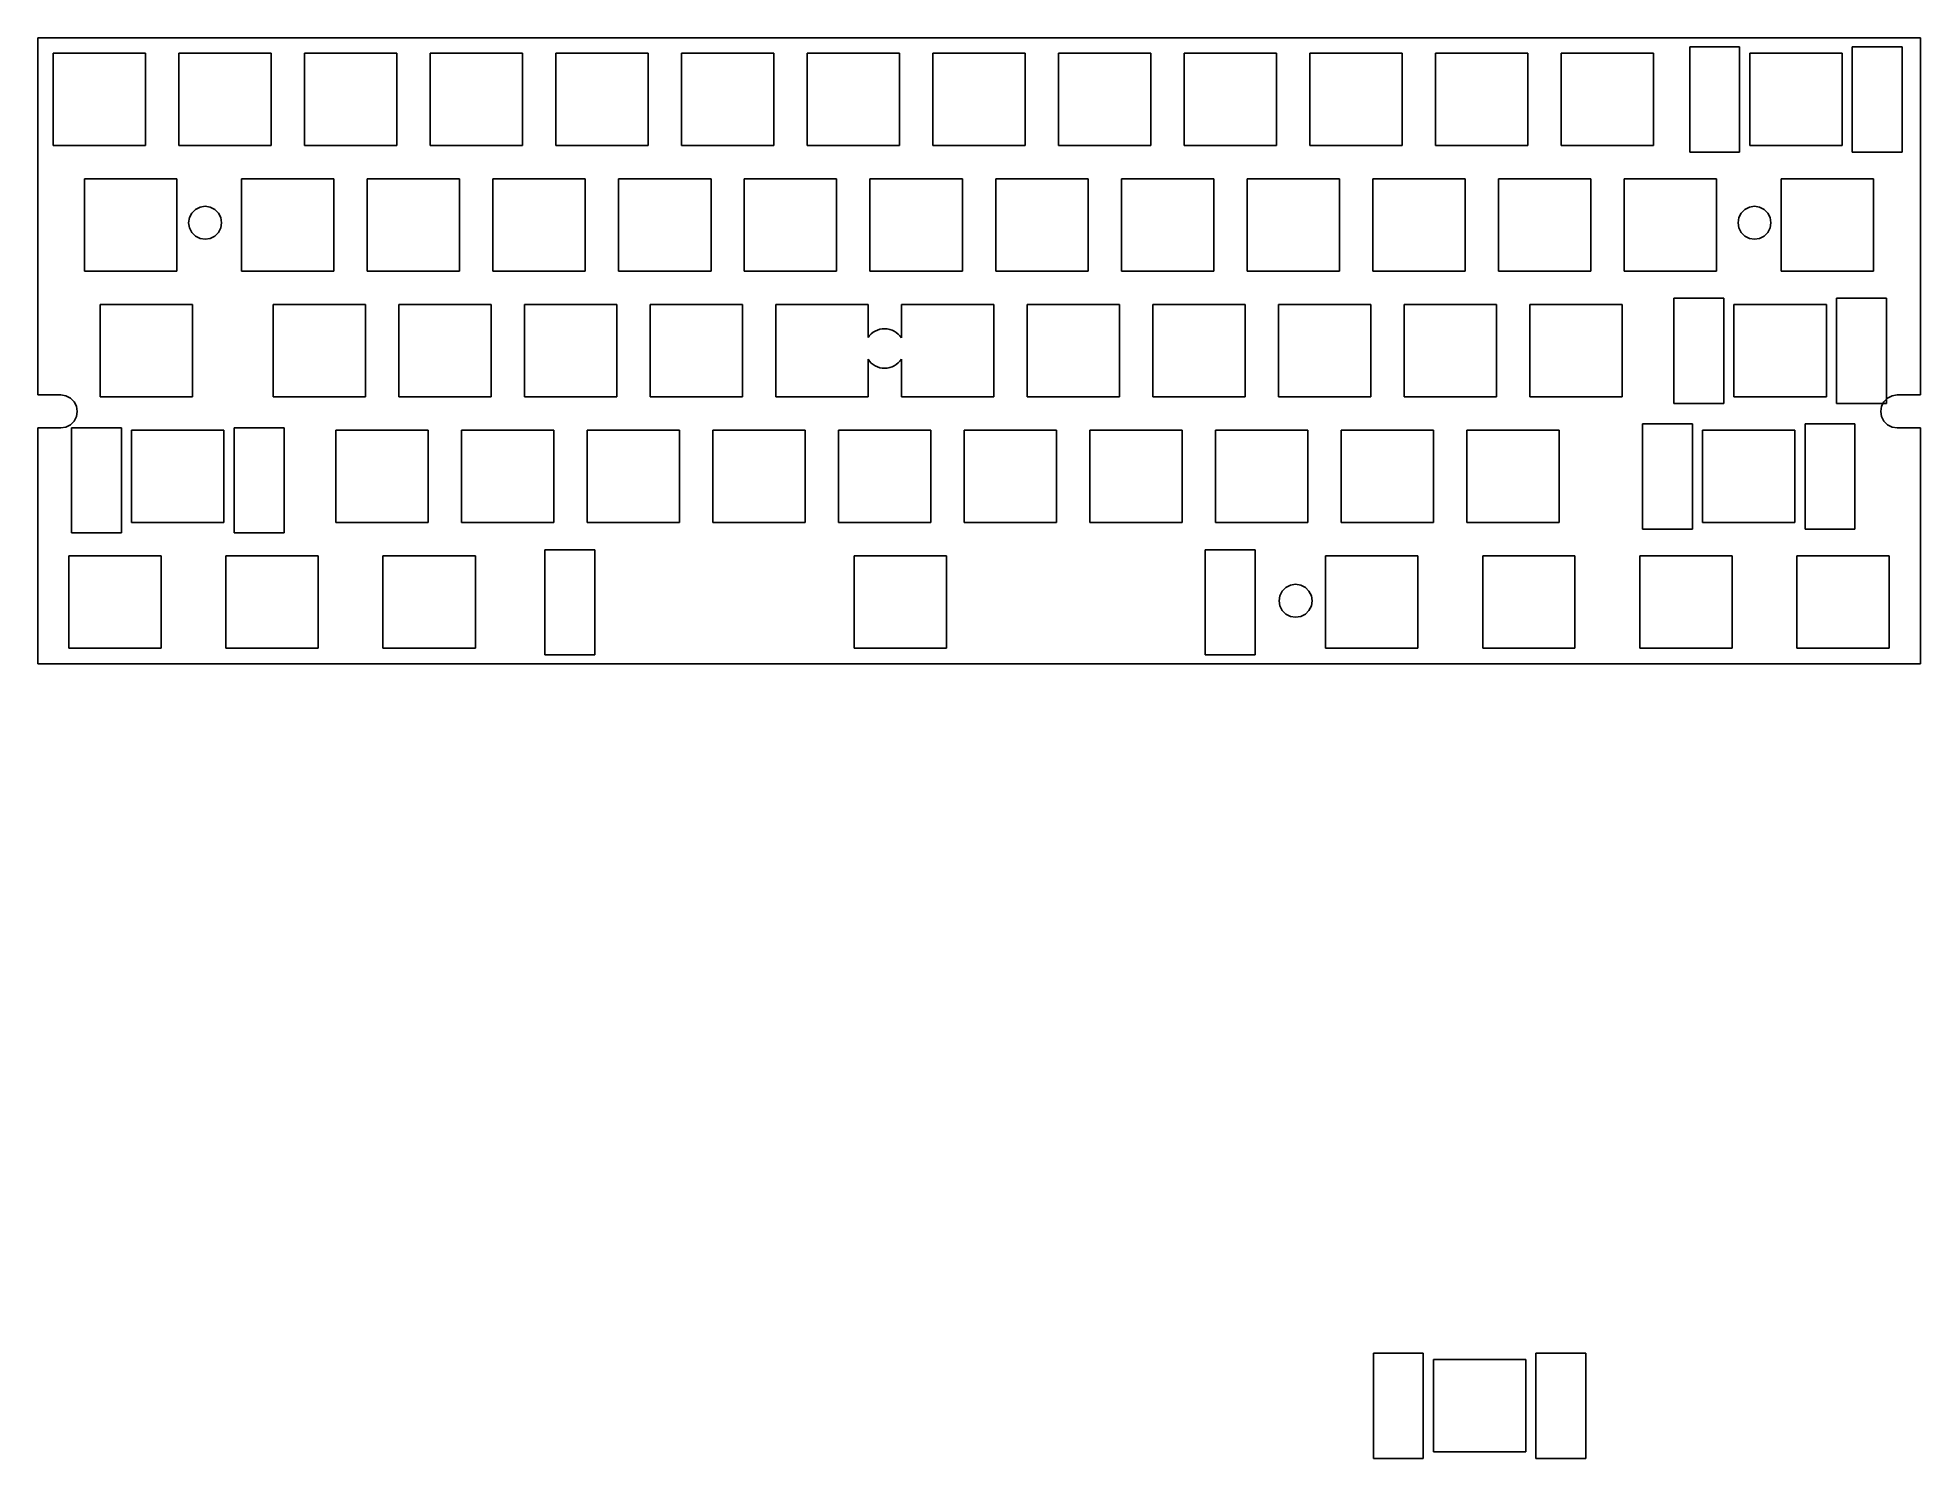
# Model space of a CAD drawing. Extents: x 0 to 285, y -120 to 95.
import ezdxf

# ---------------------------------------------------------------- set-up
doc = ezdxf.new("R2010")
doc.units = 0
doc.header["$MEASUREMENT"] = 0

msp = doc.modelspace()

# ---------------------------------------------------------------- linework, layer by layer
at = {"color": 0}
for p, q in [((0.1, 40.99), (0.1, 95.15)), ((0.1, 95.15), (285.47, 95.15)), ((285.47, 95.15), (285.47, 40.99)), ((2.43, 92.79), (16.43, 92.79)), ((2.43, 78.79), (2.43, 92.79)), ((16.43, 92.79), (16.43, 78.79)), ((21.48, 92.79), (35.48, 92.79)), ((21.48, 78.79), (21.48, 92.79)), ((35.48, 92.79), (35.48, 78.79)), ((40.53, 92.79), (54.53, 92.79)), ((40.53, 78.79), (40.53, 92.79)), ((54.53, 92.79), (54.53, 78.79)), ((59.58, 92.79), (73.58, 92.79)), ((59.58, 78.79), (59.58, 92.79)), ((73.58, 92.79), (73.58, 78.79)), ((78.63, 92.79), (92.63, 92.79)), ((78.63, 78.79), (78.63, 92.79)), ((92.63, 92.79), (92.63, 78.79)), ((97.68, 92.79), (111.68, 92.79)), ((97.68, 78.79), (97.68, 92.79)), ((111.68, 92.79), (111.68, 78.79)), ((116.73, 92.79), (130.73, 92.79)), ((116.73, 78.79), (116.73, 92.79)), ((130.73, 92.79), (130.73, 78.79)), ((135.78, 92.79), (149.78, 92.79)), ((135.78, 78.79), (135.78, 92.79)), ((149.78, 92.79), (149.78, 78.79)), ((154.83, 92.79), (168.83, 92.79)), ((154.83, 78.79), (154.83, 92.79)), ((168.83, 92.79), (168.83, 78.79)), ((173.88, 92.79), (187.88, 92.79)), ((173.88, 78.79), (173.88, 92.79)), ((187.88, 92.79), (187.88, 78.79)), ((192.93, 92.79), (206.93, 92.79)), ((192.93, 78.79), (192.93, 92.79)), ((206.93, 92.79), (206.93, 78.79)), ((211.98, 92.79), (225.98, 92.79)), ((211.98, 78.79), (211.98, 92.79)), ((225.98, 92.79), (225.98, 78.79)), ((231.03, 92.79), (245.03, 92.79)), ((231.03, 78.79), (231.03, 92.79)), ((245.03, 92.79), (245.03, 78.79)), ((250.51, 93.76), (250.51, 77.82)), ((250.51, 93.76), (258.08, 93.76)), ((258.08, 77.82), (258.08, 93.76)), ((273.61, 92.79), (259.61, 92.79)), ((259.61, 92.79), (259.61, 78.79)), ((273.61, 78.79), (273.61, 92.79)), ((275.13, 77.82), (275.13, 93.76)), ((282.71, 93.76), (275.13, 93.76)), ((282.71, 93.76), (282.71, 77.82)), ((16.43, 78.79), (2.43, 78.79)), ((35.48, 78.79), (21.48, 78.79)), ((54.53, 78.79), (40.53, 78.79)), ((73.58, 78.79), (59.58, 78.79)), ((92.63, 78.79), (78.63, 78.79)), ((111.68, 78.79), (97.68, 78.79)), ((130.73, 78.79), (116.73, 78.79)), ((149.78, 78.79), (135.78, 78.79)), ((168.83, 78.79), (154.83, 78.79)), ((187.88, 78.79), (173.88, 78.79)), ((206.93, 78.79), (192.93, 78.79)), ((225.98, 78.79), (211.98, 78.79)), ((245.03, 78.79), (231.03, 78.79)), ((250.51, 77.82), (258.08, 77.82)), ((259.61, 78.79), (273.61, 78.79)), ((282.71, 77.82), (275.13, 77.82)), ((7.19, 73.74), (21.19, 73.74)), ((7.19, 59.74), (7.19, 73.74)), ((21.19, 73.74), (21.19, 59.74)), ((31.01, 73.74), (45.01, 73.74)), ((31.01, 59.74), (31.01, 73.74)), ((45.01, 73.74), (45.01, 59.74)), ((50.06, 73.74), (64.06, 73.74)), ((50.06, 59.74), (50.06, 73.74)), ((64.06, 73.74), (64.06, 59.74)), ((69.11, 73.74), (83.11, 73.74)), ((69.11, 59.74), (69.11, 73.74)), ((83.11, 73.74), (83.11, 59.74)), ((88.16, 73.74), (102.16, 73.74)), ((88.16, 59.74), (88.16, 73.74)), ((102.16, 73.74), (102.16, 59.74)), ((107.21, 73.74), (121.2, 73.74)), ((107.21, 59.74), (107.21, 73.74)), ((121.2, 73.74), (121.2, 59.74)), ((126.26, 73.74), (140.26, 73.74)), ((126.26, 59.74), (126.26, 73.74)), ((140.26, 73.74), (140.26, 59.74)), ((145.31, 73.74), (159.31, 73.74)), ((145.31, 59.74), (145.31, 73.74)), ((159.31, 73.74), (159.31, 59.74)), ((164.36, 73.74), (178.36, 73.74)), ((164.36, 59.74), (164.36, 73.74)), ((178.36, 73.74), (178.36, 59.74)), ((183.41, 73.74), (197.41, 73.74)), ((183.41, 59.74), (183.41, 73.74)), ((197.41, 73.74), (197.41, 59.74)), ((202.46, 73.74), (216.46, 73.74)), ((202.46, 59.74), (202.46, 73.74)), ((216.46, 73.74), (216.46, 59.74)), ((221.51, 73.74), (235.51, 73.74)), ((221.51, 59.74), (221.51, 73.74)), ((235.51, 73.74), (235.51, 59.74)), ((240.56, 73.74), (254.56, 73.74)), ((240.56, 59.74), (240.56, 73.74)), ((254.56, 73.74), (254.56, 59.74)), ((264.37, 73.74), (278.37, 73.74)), ((264.37, 59.74), (264.37, 73.74)), ((278.37, 73.74), (278.37, 59.74)), ((23.46, 68.56), (23.1, 67.87)), ((24.01, 69.12), (23.46, 68.56)), ((24.71, 69.47), (24.01, 69.12)), ((25.48, 69.59), (24.71, 69.47)), ((26.25, 69.47), (25.48, 69.59)), ((26.95, 69.12), (26.25, 69.47)), ((27.5, 68.56), (26.95, 69.12)), ((27.86, 67.87), (27.5, 68.56)), ((258.31, 68.56), (257.95, 67.87)), ((258.86, 69.12), (258.31, 68.56)), ((259.56, 69.47), (258.86, 69.12)), ((260.33, 69.59), (259.56, 69.47)), ((261.1, 69.47), (260.33, 69.59)), ((261.8, 69.12), (261.1, 69.47)), ((262.35, 68.56), (261.8, 69.12)), ((262.71, 67.87), (262.35, 68.56)), ((23.1, 67.87), (22.98, 67.09)), ((22.98, 67.09), (23.1, 66.32)), ((23.1, 66.32), (23.46, 65.62)), ((27.5, 65.62), (27.86, 66.32)), ((27.98, 67.09), (27.86, 67.87)), ((27.86, 66.32), (27.98, 67.09)), ((257.95, 67.87), (257.83, 67.09)), ((257.83, 67.09), (257.95, 66.32)), ((257.95, 66.32), (258.31, 65.62)), ((262.35, 65.62), (262.71, 66.32)), ((262.83, 67.09), (262.71, 67.87)), ((262.71, 66.32), (262.83, 67.09)), ((23.46, 65.62), (24.01, 65.07)), ((24.01, 65.07), (24.71, 64.72)), ((24.71, 64.72), (25.48, 64.59)), ((25.48, 64.59), (26.25, 64.72)), ((26.25, 64.72), (26.95, 65.07)), ((26.95, 65.07), (27.5, 65.62)), ((258.31, 65.62), (258.86, 65.07)), ((258.86, 65.07), (259.56, 64.72)), ((259.56, 64.72), (260.33, 64.59)), ((260.33, 64.59), (261.1, 64.72)), ((261.1, 64.72), (261.8, 65.07)), ((261.8, 65.07), (262.35, 65.62)), ((21.19, 59.74), (7.19, 59.74)), ((45.01, 59.74), (31.01, 59.74)), ((64.06, 59.74), (50.06, 59.74)), ((83.11, 59.74), (69.11, 59.74)), ((102.16, 59.74), (88.16, 59.74)), ((121.2, 59.74), (107.21, 59.74)), ((140.26, 59.74), (126.26, 59.74)), ((159.31, 59.74), (145.31, 59.74)), ((178.36, 59.74), (164.36, 59.74)), ((197.41, 59.74), (183.41, 59.74)), ((216.46, 59.74), (202.46, 59.74)), ((235.51, 59.74), (221.51, 59.74)), ((254.56, 59.74), (240.56, 59.74)), ((278.37, 59.74), (264.37, 59.74)), ((9.58, 54.69), (23.58, 54.69)), ((9.58, 40.69), (9.58, 54.69)), ((23.58, 54.69), (23.58, 40.69)), ((35.77, 54.69), (49.77, 54.69)), ((35.77, 40.69), (35.77, 54.69)), ((49.77, 54.69), (49.77, 40.69)), ((54.82, 54.69), (68.82, 54.69)), ((54.82, 40.69), (54.82, 54.69)), ((68.82, 54.69), (68.82, 40.69)), ((73.87, 54.69), (87.87, 54.69)), ((73.87, 40.69), (73.87, 54.69)), ((87.87, 54.69), (87.87, 40.69)), ((92.92, 54.69), (106.92, 54.69)), ((92.92, 40.69), (92.92, 54.69)), ((106.92, 54.69), (106.92, 40.69)), ((111.97, 54.69), (125.97, 54.69)), ((111.97, 40.69), (111.97, 54.69)), ((125.97, 54.69), (125.97, 49.68)), ((131.02, 54.69), (145.02, 54.69)), ((131.02, 49.64), (131.02, 54.69)), ((145.02, 54.69), (145.02, 40.69)), ((150.07, 54.69), (164.07, 54.69)), ((150.07, 40.69), (150.07, 54.69)), ((164.07, 54.69), (164.07, 40.69)), ((169.12, 54.69), (183.12, 54.69)), ((169.12, 40.69), (169.12, 54.69)), ((183.12, 54.69), (183.12, 40.69)), ((188.17, 54.69), (202.17, 54.69)), ((188.17, 40.69), (188.17, 54.69)), ((202.17, 54.69), (202.17, 40.69)), ((207.22, 54.69), (221.22, 54.69)), ((207.22, 40.69), (207.22, 54.69)), ((221.22, 54.69), (221.22, 40.69)), ((226.27, 54.69), (240.27, 54.69)), ((226.27, 40.69), (226.27, 54.69)), ((240.27, 54.69), (240.27, 40.69)), ((248.12, 55.66), (248.12, 39.72)), ((248.12, 55.66), (255.7, 55.66)), ((255.7, 39.72), (255.7, 55.66)), ((271.22, 54.69), (257.22, 54.69)), ((257.22, 54.69), (257.22, 40.69)), ((271.22, 40.69), (271.22, 54.69)), ((272.75, 39.72), (272.75, 55.66)), ((280.32, 55.66), (272.75, 55.66)), ((280.32, 55.66), (280.32, 39.72)), ((125.97, 46.4), (125.97, 40.69)), ((131.02, 40.69), (131.02, 46.44)), ((3.6, 40.99), (0.1, 40.99)), ((4.37, 40.87), (3.6, 40.99)), ((5.06, 40.52), (4.37, 40.87)), ((5.62, 39.96), (5.06, 40.52)), ((5.97, 39.27), (5.62, 39.96)), ((23.58, 40.69), (9.58, 40.69)), ((49.77, 40.69), (35.77, 40.69)), ((68.82, 40.69), (54.82, 40.69)), ((87.87, 40.69), (73.87, 40.69)), ((106.92, 40.69), (92.92, 40.69)), ((125.97, 40.69), (111.97, 40.69)), ((145.02, 40.69), (131.02, 40.69)), ((164.07, 40.69), (150.07, 40.69)), ((183.12, 40.69), (169.12, 40.69)), ((202.17, 40.69), (188.17, 40.69)), ((221.22, 40.69), (207.22, 40.69)), ((240.27, 40.69), (226.27, 40.69)), ((257.22, 40.69), (271.22, 40.69)), ((279.95, 39.96), (279.59, 39.27)), ((280.5, 40.52), (279.95, 39.96)), ((281.2, 40.87), (280.5, 40.52)), ((281.97, 40.99), (281.2, 40.87)), ((285.47, 40.99), (281.97, 40.99)), ((5.62, 37.02), (5.97, 37.72)), ((6.1, 38.49), (5.97, 39.27)), ((5.97, 37.72), (6.1, 38.49)), ((248.12, 39.72), (255.7, 39.72)), ((280.32, 39.72), (272.75, 39.72)), ((279.59, 39.27), (279.47, 38.49)), ((279.47, 38.49), (279.59, 37.72)), ((279.59, 37.72), (279.95, 37.02)), ((0.1, 0.23), (0.1, 35.99)), ((0.1, 35.99), (3.59, 35.99)), ((3.59, 35.99), (4.37, 36.11)), ((4.37, 36.11), (5.06, 36.47)), ((5.06, 36.47), (5.62, 37.02)), ((5.24, 36.01), (5.24, 20.07)), ((5.24, 36.01), (12.81, 36.01)), ((12.81, 20.07), (12.81, 36.01)), ((14.34, 35.64), (14.34, 21.64)), ((28.34, 35.64), (14.34, 35.64)), ((28.34, 21.64), (28.34, 35.64)), ((29.86, 20.07), (29.86, 36.01)), ((37.44, 36.01), (29.86, 36.01)), ((37.44, 36.01), (37.44, 20.07)), ((45.29, 35.64), (59.29, 35.64)), ((45.29, 21.64), (45.29, 35.64)), ((59.29, 35.64), (59.29, 21.64)), ((64.34, 35.64), (78.34, 35.64)), ((64.34, 21.64), (64.34, 35.64)), ((78.34, 35.64), (78.34, 21.64)), ((83.39, 35.64), (97.39, 35.64)), ((83.39, 21.64), (83.39, 35.64)), ((97.39, 35.64), (97.39, 21.64)), ((102.44, 35.64), (116.44, 35.64)), ((102.44, 21.64), (102.44, 35.64)), ((116.44, 35.64), (116.44, 21.64)), ((121.5, 35.64), (135.49, 35.64)), ((121.5, 21.64), (121.5, 35.64)), ((135.49, 35.64), (135.49, 21.64)), ((140.54, 35.64), (154.54, 35.64)), ((140.54, 21.64), (140.54, 35.64)), ((154.54, 35.64), (154.54, 21.64)), ((159.59, 35.64), (173.59, 35.64)), ((159.59, 21.64), (159.59, 35.64)), ((173.59, 35.64), (173.59, 21.64)), ((178.65, 35.64), (192.64, 35.64)), ((178.65, 21.64), (178.65, 35.64)), ((192.64, 35.64), (192.64, 21.64)), ((197.69, 35.64), (211.69, 35.64)), ((197.69, 21.64), (197.69, 35.64)), ((211.69, 35.64), (211.69, 21.64)), ((216.75, 35.64), (230.74, 35.64)), ((216.75, 21.64), (216.75, 35.64)), ((230.74, 35.64), (230.74, 21.64)), ((243.36, 36.61), (243.36, 20.67)), ((243.36, 36.61), (250.94, 36.61)), ((250.94, 20.67), (250.94, 36.61)), ((266.46, 35.64), (252.46, 35.64)), ((252.46, 35.64), (252.46, 21.64)), ((266.46, 21.64), (266.46, 35.64)), ((267.99, 20.67), (267.99, 36.61)), ((275.56, 36.61), (267.99, 36.61)), ((275.56, 36.61), (275.56, 20.67)), ((279.95, 37.02), (280.5, 36.47)), ((280.5, 36.47), (281.2, 36.11)), ((281.2, 36.11), (281.97, 35.99)), ((281.97, 35.99), (285.47, 35.99)), ((285.47, 35.99), (285.47, 0.23)), ((5.24, 20.07), (12.81, 20.07)), ((14.34, 21.64), (28.34, 21.64)), ((37.44, 20.07), (29.86, 20.07)), ((59.29, 21.64), (45.29, 21.64)), ((78.34, 21.64), (64.34, 21.64)), ((97.39, 21.64), (83.39, 21.64)), ((116.44, 21.64), (102.44, 21.64)), ((135.49, 21.64), (121.5, 21.64)), ((154.54, 21.64), (140.54, 21.64)), ((173.59, 21.64), (159.59, 21.64)), ((192.64, 21.64), (178.65, 21.64)), ((211.69, 21.64), (197.69, 21.64)), ((230.74, 21.64), (216.75, 21.64)), ((243.36, 20.67), (250.94, 20.67)), ((252.46, 21.64), (266.46, 21.64)), ((275.56, 20.67), (267.99, 20.67)), ((76.99, 1.6), (76.99, 17.54)), ((84.56, 17.54), (76.99, 17.54)), ((84.56, 17.54), (84.56, 1.6)), ((177.05, 1.6), (177.05, 17.54)), ((184.63, 17.54), (177.05, 17.54)), ((184.63, 17.54), (184.63, 1.6)), ((4.81, 16.59), (18.81, 16.59)), ((4.81, 2.59), (4.81, 16.59)), ((18.81, 16.59), (18.81, 2.59)), ((28.62, 16.59), (42.62, 16.59)), ((28.62, 2.59), (28.62, 16.59)), ((42.62, 16.59), (42.62, 2.59)), ((52.44, 16.59), (66.44, 16.59)), ((52.44, 2.59), (52.44, 16.59)), ((66.44, 16.59), (66.44, 2.59)), ((123.88, 16.59), (123.88, 2.59)), ((137.88, 16.59), (123.88, 16.59)), ((137.88, 2.59), (137.88, 16.59)), ((195.31, 16.59), (209.31, 16.59)), ((195.31, 2.59), (195.31, 16.59)), ((209.31, 16.59), (209.31, 2.59)), ((219.13, 16.59), (233.12, 16.59)), ((219.13, 2.59), (219.13, 16.59)), ((233.12, 16.59), (233.12, 2.59)), ((242.94, 16.59), (256.94, 16.59)), ((242.94, 2.59), (242.94, 16.59)), ((256.94, 16.59), (256.94, 2.59)), ((266.75, 16.59), (280.75, 16.59)), ((266.75, 2.59), (266.75, 16.59)), ((280.75, 16.59), (280.75, 2.59)), ((189.31, 11.81), (188.76, 11.26)), ((190.01, 12.17), (189.31, 11.81)), ((190.78, 12.29), (190.01, 12.17)), ((191.55, 12.17), (190.78, 12.29)), ((192.25, 11.81), (191.55, 12.17)), ((192.8, 11.26), (192.25, 11.81)), ((188.4, 10.56), (188.28, 9.79)), ((188.28, 9.79), (188.4, 9.02)), ((188.76, 11.26), (188.4, 10.56)), ((188.4, 9.02), (188.76, 8.32)), ((193.16, 10.56), (192.8, 11.26)), ((192.8, 8.32), (193.16, 9.02)), ((193.28, 9.79), (193.16, 10.56)), ((193.16, 9.02), (193.28, 9.79)), ((188.76, 8.32), (189.31, 7.77)), ((189.31, 7.77), (190.01, 7.42)), ((190.01, 7.42), (190.78, 7.29)), ((190.78, 7.29), (191.55, 7.42)), ((191.55, 7.42), (192.25, 7.77)), ((192.25, 7.77), (192.8, 8.32)), ((285.47, 0.23), (0.1, 0.23)), ((18.81, 2.59), (4.81, 2.59)), ((42.62, 2.59), (28.62, 2.59)), ((66.44, 2.59), (52.44, 2.59)), ((84.56, 1.6), (76.99, 1.6)), ((123.88, 2.59), (137.88, 2.59)), ((184.63, 1.6), (177.05, 1.6)), ((209.31, 2.59), (195.31, 2.59)), ((233.12, 2.59), (219.13, 2.59)), ((256.94, 2.59), (242.94, 2.59)), ((280.75, 2.59), (266.75, 2.59)), ((202.56, -104.26), (202.56, -120.2)), ((202.56, -104.26), (210.13, -104.26)), ((210.13, -120.2), (210.13, -104.26)), ((211.66, -105.23), (211.66, -119.23)), ((225.66, -105.23), (211.66, -105.23)), ((225.66, -119.23), (225.66, -105.23)), ((227.18, -120.2), (227.18, -104.26)), ((234.76, -104.26), (227.18, -104.26)), ((234.76, -104.26), (234.76, -120.2)), ((211.66, -119.23), (225.66, -119.23)), ((202.56, -120.2), (210.13, -120.2)), ((234.76, -120.2), (227.18, -120.2))]:
    msp.add_line(p, q, dxfattribs=at)
at = {"linetype": 'Continuous'}
for start, end in [(32.2581, 146.896), (213.104, 327.7419)]:
    msp.add_arc((128.48, 48.04), 3, start, end, dxfattribs=at)

doc.saveas('drawing.dxf')
